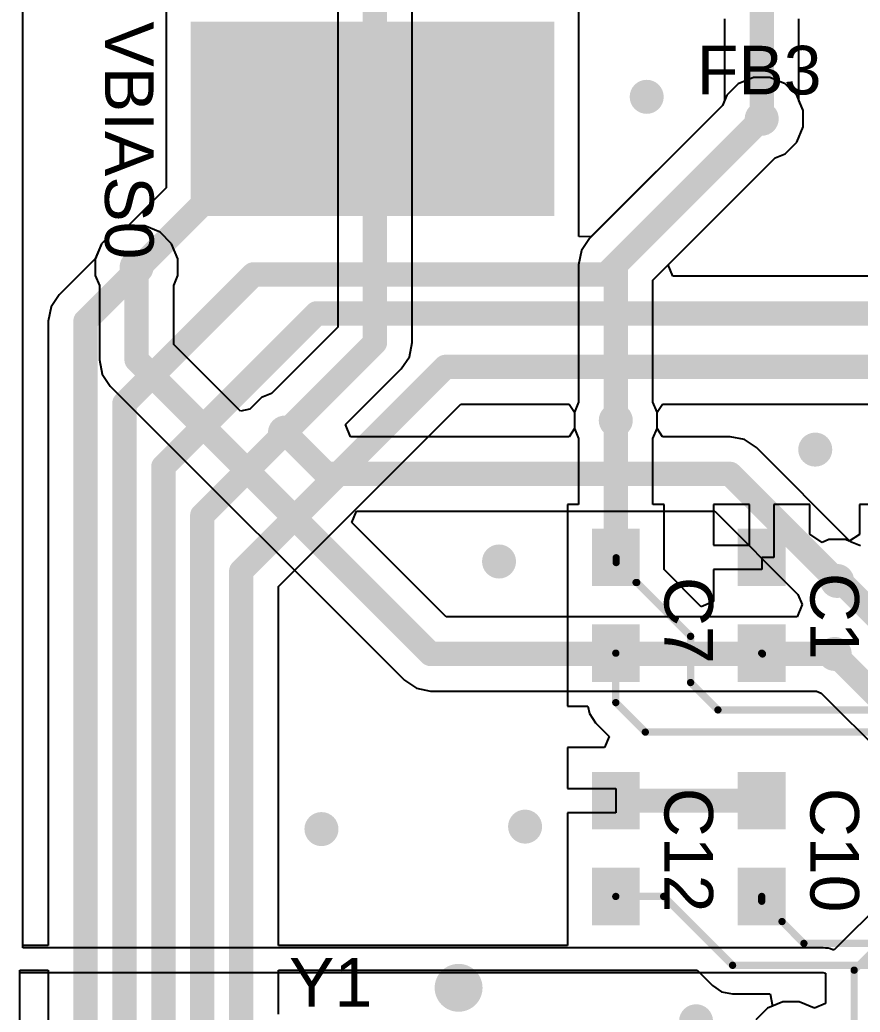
# Model space of a CAD drawing. Header units: millimetres. Extents: x -0.01 to 1.18, y 0.02 to 2.01.
# Drawn here: x -0.005 to 0.3405, y 1.0327 to 1.4407 of the extents above; entities that cross this region are included whole.
import ezdxf

# ---------------------------------------------------------------- set-up
doc = ezdxf.new("R2010")
doc.units = ezdxf.units.MM
doc.header["$MEASUREMENT"] = 0
for name, color, linetype in [('BottomLayer', 5, 'Continuous'), ('Mechanical2', 216, 'Continuous'), ('TopLayer', 1, 'Continuous'), ('TopOverlay', 2, 'Continuous'), ('TopPaste', 8, 'Continuous'), ('TopSolder', 216, 'Continuous'), ('ViaHoleLayer', 16, 'Continuous')]:
    doc.layers.add(name, color=color, linetype=linetype)
doc.styles.add('Arial', font='arial.ttf', dxfattribs={"height": 0.2})

# ---------------------------------------------------------------- blocks, each defined once
blk = doc.blocks.new('FP_ABM10W_MFG_7')
at = {"layer": 'TopLayer'}
for points in [[(-0.05561025, 0.0403543), (-0.00836615, 0.0403543), (-0.00836615, 0.0068897), (-0.05561025, 0.0068897)], [(0.00836615, 0.0403543), (0.05561025, 0.0403543), (0.05561025, 0.0068897), (0.00836615, 0.0068897)], [(-0.05561025, -0.0068897), (-0.00836615, -0.0068897), (-0.00836615, -0.0403543), (-0.05561025, -0.0403543)], [(0.00836615, -0.0068897), (0.05561025, -0.0068897), (0.05561025, -0.0403543), (0.00836615, -0.0403543)]]:
    blk.add_hatch(color=1, dxfattribs=at).paths.add_polyline_path(points)
at = {"layer": 'TopPaste'}
for points in [[(-0.05561025, 0.0403543), (-0.00836615, 0.0403543), (-0.00836615, 0.0068897), (-0.05561025, 0.0068897)], [(0.00836615, 0.0403543), (0.05561025, 0.0403543), (0.05561025, 0.0068897), (0.00836615, 0.0068897)], [(-0.05561025, -0.0068897), (-0.00836615, -0.0068897), (-0.00836615, -0.0403543), (-0.05561025, -0.0403543)], [(0.00836615, -0.0068897), (0.05561025, -0.0068897), (0.05561025, -0.0403543), (0.00836615, -0.0403543)]]:
    blk.add_hatch(color=8, dxfattribs=at).paths.add_polyline_path(points)
at = {"layer": 'TopSolder'}
for points in [[(-0.05561025, 0.0403543), (-0.00836615, 0.0403543), (-0.00836615, 0.0068897), (-0.05561025, 0.0068897)], [(0.00836615, 0.0403543), (0.05561025, 0.0403543), (0.05561025, 0.0068897), (0.00836615, 0.0068897)], [(-0.05561025, -0.0068897), (-0.00836615, -0.0068897), (-0.00836615, -0.0403543), (-0.05561025, -0.0403543)], [(0.00836615, -0.0068897), (0.05561025, -0.0068897), (0.05561025, -0.0403543), (0.00836615, -0.0403543)]]:
    blk.add_hatch(color=216, dxfattribs=at).paths.add_polyline_path(points)
at = {"layer": 'Mechanical2', "const_width": 0.007874}
for points in [[(-0.0511811, -0.0413386), (-0.0511811, 0.0413386)], [(0.0511811, 0.0413386), (-0.0511811, 0.0413386)], [(0.0511811, -0.0413386), (0.0511811, 0.0413386)], [(0.0511811, -0.0413386), (-0.0511811, -0.0413386)]]:
    blk.add_lwpolyline(points, dxfattribs=at)
at = {"layer": 'Mechanical2', "const_width": 0.003937}
for points in [[(-0.0531496, 0.0413386, 1), (-0.0492126, 0.0413386, 1)], [(-0.0531496, 0.0413386, 1), (-0.0492126, 0.0413386, 1)], [(0.0492126, 0.0413386, 1), (0.0531496, 0.0413386, 1)], [(0.0492126, 0.0413386, 1), (0.0531496, 0.0413386, 1)], [(-0.0531496, -0.0413386, 1), (-0.0492126, -0.0413386, 1)], [(-0.0531496, -0.0413386, 1), (-0.0492126, -0.0413386, 1)], [(0.0492126, -0.0413386, 1), (0.0531496, -0.0413386, 1)], [(0.0492126, -0.0413386, 1), (0.0531496, -0.0413386, 1)]]:
    blk.add_lwpolyline(points, format="xyb", close=True, dxfattribs=at)
at = {"layer": 'TopOverlay', "const_width": 0.007874}
for points in [[(0.0511811, 0.0561024), (-0.0511811, 0.0561024)], [(0.0508661, -0.0557087), (-0.0514961, -0.0557087)]]:
    blk.add_lwpolyline(points, dxfattribs=at)
at = {"layer": 'TopOverlay'}
for points, const_width in [([(-0.0531496, 0.0561024, 1), (-0.0492126, 0.0561024, 1)], 0.003937), ([(0.0492126, 0.0561024, 1), (0.0531496, 0.0561024, 1)], 0.003937), ([(-0.0728346, -0.023622, 1), (-0.0826772, -0.023622, 1)], 0.0098425), ([(-0.0851378, -0.023622, 1), (-0.0802166, -0.023622, 1)], 0.0049212), ([(-0.0752952, -0.023622, 1), (-0.070374, -0.023622, 1)], 0.0049212), ([(-0.0534646, -0.0557087, 1), (-0.0495276, -0.0557087, 1)], 0.003937), ([(0.0488976, -0.0557087, 1), (0.0528346, -0.0557087, 1)], 0.003937)]:
    blk.add_lwpolyline(points, format="xyb", close=True, dxfattribs=dict(at, const_width=const_width))
blk = doc.blocks.new('KSTN_5019_V_12')
at = {"layer": 'TopLayer'}
blk.add_hatch(color=1, dxfattribs=at).paths.add_polyline_path([(0.07480315, -0.03996065000000001), (-0.07480315, -0.03996064999999999), (-0.07480315, 0.03996065000000001), (0.07480315, 0.03996064999999999)])
at = {"layer": 'TopPaste'}
blk.add_hatch(color=8, dxfattribs=at).paths.add_polyline_path([(0.07480315, -0.03996065000000001), (-0.07480315, -0.03996064999999999), (-0.07480315, 0.03996065000000001), (0.07480315, 0.03996064999999999)])
blk = doc.blocks.new('0402_54')
at = {"layer": 'TopLayer'}
for points in [[(-0.031496, -0.009842400000000001), (-0.031496, 0.009842599999999998), (-0.007874, 0.009842600000000002), (-0.007873999999999999, -0.009842399999999998)], [(0.007874100000000002, -0.009842400000000001), (0.007874099999999998, 0.009842599999999998), (0.0314961, 0.009842600000000002), (0.0314961, -0.009842399999999998)]]:
    blk.add_hatch(color=1, dxfattribs=at).paths.add_polyline_path(points)
at = {"layer": 'TopPaste'}
for points in [[(-0.031496, -0.009842400000000001), (-0.031496, 0.009842599999999998), (-0.007874, 0.009842600000000002), (-0.007873999999999999, -0.009842399999999998)], [(0.007874100000000002, -0.009842400000000001), (0.007874099999999998, 0.009842599999999998), (0.0314961, 0.009842600000000002), (0.0314961, -0.009842399999999998)]]:
    blk.add_hatch(color=8, dxfattribs=at).paths.add_polyline_path(points)
blk = doc.blocks.new('0402_55')
at = {"layer": 'TopLayer'}
for points in [[(-0.031496, -0.009842400000000001), (-0.031496, 0.009842599999999998), (-0.007874, 0.009842600000000002), (-0.007873999999999999, -0.009842399999999998)], [(0.007874100000000002, -0.009842400000000001), (0.007874099999999998, 0.009842599999999998), (0.0314961, 0.009842600000000002), (0.0314961, -0.009842399999999998)]]:
    blk.add_hatch(color=1, dxfattribs=at).paths.add_polyline_path(points)
at = {"layer": 'TopPaste'}
for points in [[(-0.031496, -0.009842400000000001), (-0.031496, 0.009842599999999998), (-0.007874, 0.009842600000000002), (-0.007873999999999999, -0.009842399999999998)], [(0.007874100000000002, -0.009842400000000001), (0.007874099999999998, 0.009842599999999998), (0.0314961, 0.009842600000000002), (0.0314961, -0.009842399999999998)]]:
    blk.add_hatch(color=8, dxfattribs=at).paths.add_polyline_path(points)
blk = doc.blocks.new('0402_58')
at = {"layer": 'TopLayer'}
for points in [[(-0.031496, -0.009842400000000001), (-0.031496, 0.009842599999999998), (-0.007874, 0.009842600000000002), (-0.007873999999999999, -0.009842399999999998)], [(0.007874100000000002, -0.009842400000000001), (0.007874099999999998, 0.009842599999999998), (0.0314961, 0.009842600000000002), (0.0314961, -0.009842399999999998)]]:
    blk.add_hatch(color=1, dxfattribs=at).paths.add_polyline_path(points)
at = {"layer": 'TopPaste'}
for points in [[(-0.031496, -0.009842400000000001), (-0.031496, 0.009842599999999998), (-0.007874, 0.009842600000000002), (-0.007873999999999999, -0.009842399999999998)], [(0.007874100000000002, -0.009842400000000001), (0.007874099999999998, 0.009842599999999998), (0.0314961, 0.009842600000000002), (0.0314961, -0.009842399999999998)]]:
    blk.add_hatch(color=8, dxfattribs=at).paths.add_polyline_path(points)
blk = doc.blocks.new('0402_64')
at = {"layer": 'TopLayer'}
for points in [[(-0.031496, -0.009842400000000001), (-0.031496, 0.009842599999999998), (-0.007874, 0.009842600000000002), (-0.007873999999999999, -0.009842399999999998)], [(0.007874100000000002, -0.009842400000000001), (0.007874099999999998, 0.009842599999999998), (0.0314961, 0.009842600000000002), (0.0314961, -0.009842399999999998)]]:
    blk.add_hatch(color=1, dxfattribs=at).paths.add_polyline_path(points)
at = {"layer": 'TopPaste'}
for points in [[(-0.031496, -0.009842400000000001), (-0.031496, 0.009842599999999998), (-0.007874, 0.009842600000000002), (-0.007873999999999999, -0.009842399999999998)], [(0.007874100000000002, -0.009842400000000001), (0.007874099999999998, 0.009842599999999998), (0.0314961, 0.009842600000000002), (0.0314961, -0.009842399999999998)]]:
    blk.add_hatch(color=8, dxfattribs=at).paths.add_polyline_path(points)

msp = doc.modelspace()

# ---------------------------------------------------------------- hatches: boundary and pattern name
at = {"layer": 'BottomLayer'}
h = msp.add_hatch(color=5, dxfattribs=at)
edge = h.paths.add_edge_path()
edge.add_arc((0.2527103, 1.4090157), 0.007, 0, 360)
h = msp.add_hatch(color=5, dxfattribs=at)
edge = h.paths.add_edge_path()
edge.add_arc((0.3, 1.4), 0.007, 0, 360)
h = msp.add_hatch(color=5, dxfattribs=at)
edge = h.paths.add_edge_path()
edge.add_arc((0.043, 1.339), 0.007, 0, 360)
h = msp.add_hatch(color=5, dxfattribs=at)
edge = h.paths.add_edge_path()
edge.add_arc((0.24, 1.276), 0.007, 0, 360)
h = msp.add_hatch(color=5, dxfattribs=at)
edge = h.paths.add_edge_path()
edge.add_arc((0.104, 1.271), 0.007, 0, 360)
h = msp.add_hatch(color=5, dxfattribs=at)
edge = h.paths.add_edge_path()
edge.add_arc((0.322, 1.264), 0.007, 0, 360)
h = msp.add_hatch(color=5, dxfattribs=at)
edge = h.paths.add_edge_path()
edge.add_arc((0.192, 1.218), 0.007, 0, 360)
h = msp.add_hatch(color=5, dxfattribs=at)
edge = h.paths.add_edge_path()
edge.add_arc((0.331, 1.21), 0.007, 0, 360)
h = msp.add_hatch(color=5, dxfattribs=at)
edge = h.paths.add_edge_path()
edge.add_arc((0.33, 1.18), 0.007, 0, 360)
h = msp.add_hatch(color=5, dxfattribs=at)
edge = h.paths.add_edge_path()
edge.add_arc((0.119, 1.108), 0.007, 0, 360)
h = msp.add_hatch(color=5, dxfattribs=at)
edge = h.paths.add_edge_path()
edge.add_arc((0.2027103, 1.1090157), 0.007, 0, 360)
h = msp.add_hatch(color=5, dxfattribs=at)
edge = h.paths.add_edge_path()
edge.add_arc((0.273, 1.029), 0.007, 0, 360)
at = {"layer": 'TopLayer'}
h = msp.add_hatch(color=1, dxfattribs=at)
edge = h.paths.add_edge_path()
edge.add_arc((0.2527103, 1.4090157), 0.007, 0, 360)
h = msp.add_hatch(color=1, dxfattribs=at)
edge = h.paths.add_edge_path()
edge.add_arc((0.3, 1.4), 0.007, 0, 360)
h = msp.add_hatch(color=1, dxfattribs=at)
edge = h.paths.add_edge_path()
edge.add_arc((0.043, 1.339), 0.007, 0, 360)
h = msp.add_hatch(color=1, dxfattribs=at)
edge = h.paths.add_edge_path()
edge.add_arc((0.24, 1.276), 0.007, 0, 360)
h = msp.add_hatch(color=1, dxfattribs=at)
edge = h.paths.add_edge_path()
edge.add_arc((0.104, 1.271), 0.007, 0, 360)
h = msp.add_hatch(color=1, dxfattribs=at)
edge = h.paths.add_edge_path()
edge.add_arc((0.322, 1.264), 0.007, 0, 360)
h = msp.add_hatch(color=1, dxfattribs=at)
edge = h.paths.add_edge_path()
edge.add_arc((0.192, 1.218), 0.007, 0, 360)
h = msp.add_hatch(color=1, dxfattribs=at)
edge = h.paths.add_edge_path()
edge.add_arc((0.331, 1.21), 0.007, 0, 360)
h = msp.add_hatch(color=1, dxfattribs=at)
edge = h.paths.add_edge_path()
edge.add_arc((0.33, 1.18), 0.007, 0, 360)
h = msp.add_hatch(color=1, dxfattribs=at)
edge = h.paths.add_edge_path()
edge.add_arc((0.119, 1.108), 0.007, 0, 360)
h = msp.add_hatch(color=1, dxfattribs=at)
edge = h.paths.add_edge_path()
edge.add_arc((0.2027103, 1.1090157), 0.007, 0, 360)
h = msp.add_hatch(color=1, dxfattribs=at)
edge = h.paths.add_edge_path()
edge.add_arc((0.273, 1.029), 0.007, 0, 360)
at = {"layer": 'ViaHoleLayer'}
h = msp.add_hatch(color=16, dxfattribs=at)
edge = h.paths.add_edge_path()
edge.add_arc((0.2527103, 1.4090157), 0.005, 0, 360)
h = msp.add_hatch(color=16, dxfattribs=at)
edge = h.paths.add_edge_path()
edge.add_arc((0.3, 1.4), 0.005, 0, 360)
h = msp.add_hatch(color=16, dxfattribs=at)
edge = h.paths.add_edge_path()
edge.add_arc((0.043, 1.339), 0.005, 0, 360)
h = msp.add_hatch(color=16, dxfattribs=at)
edge = h.paths.add_edge_path()
edge.add_arc((0.24, 1.276), 0.005, 0, 360)
h = msp.add_hatch(color=16, dxfattribs=at)
edge = h.paths.add_edge_path()
edge.add_arc((0.104, 1.271), 0.005, 0, 360)
h = msp.add_hatch(color=16, dxfattribs=at)
edge = h.paths.add_edge_path()
edge.add_arc((0.322, 1.264), 0.005, 0, 360)
h = msp.add_hatch(color=16, dxfattribs=at)
edge = h.paths.add_edge_path()
edge.add_arc((0.192, 1.218), 0.005, 0, 360)
h = msp.add_hatch(color=16, dxfattribs=at)
edge = h.paths.add_edge_path()
edge.add_arc((0.331, 1.21), 0.005, 0, 360)
h = msp.add_hatch(color=16, dxfattribs=at)
edge = h.paths.add_edge_path()
edge.add_arc((0.33, 1.18), 0.005, 0, 360)
h = msp.add_hatch(color=16, dxfattribs=at)
edge = h.paths.add_edge_path()
edge.add_arc((0.2027103, 1.1090157), 0.005, 0, 360)
h = msp.add_hatch(color=16, dxfattribs=at)
edge = h.paths.add_edge_path()
edge.add_arc((0.119, 1.108), 0.005, 0, 360)
h = msp.add_hatch(color=16, dxfattribs=at)
edge = h.paths.add_edge_path()
edge.add_arc((0.273, 1.029), 0.005, 0, 360)

# ---------------------------------------------------------------- linework, layer by layer
at = {"layer": 'BottomLayer'}
for p, q in [((-0.0037874, 1.0591959), (-0.0037874, 2.0054171)), ((0.1257061, 1.4514996), (0.1257061, 1.3143349)), ((0.1562939, 1.308), (0.1562939, 1.4514996)), ((0.2966185, 1.417), (0.2903703, 1.4144119)), ((0.3033815, 1.417), (0.2966185, 1.417)), ((0.3096297, 1.4144119), (0.3033815, 1.417)), ((0.2903703, 1.4144119), (0.2855881, 1.4096297)), ((0.3144119, 1.4096297), (0.3096297, 1.4144119)), ((0.2855881, 1.4096297), (0.283882, 1.4055108)), ((0.317, 1.4033815), (0.3144119, 1.4096297)), ((0.283882, 1.4055108), (0.2291856, 1.3508144)), ((0.317, 1.3966185), (0.317, 1.4033815)), ((0.3144119, 1.3903703), (0.317, 1.3966185)), ((0.3096297, 1.3855881), (0.3144119, 1.3903703)), ((0.2552939, 1.3336651), (0.3055108, 1.383882)), ((0.3055108, 1.383882), (0.3096297, 1.3855881)), ((0.0396185, 1.356), (0.0333703, 1.3534119)), ((0.0463815, 1.356), (0.0396185, 1.356)), ((0.0526297, 1.3534119), (0.0463815, 1.356)), ((0.0333703, 1.3534119), (0.0285881, 1.3486297)), ((0.0574119, 1.3486297), (0.0526297, 1.3534119)), ((0.2291856, 1.3508144), (0.2258703, 1.3458527)), ((0.0285881, 1.3486297), (0.026, 1.3423815)), ((0.06, 1.3423815), (0.0574119, 1.3486297)), ((0.026, 1.3423815), (0.026, 1.3356185)), ((0.06, 1.3356185), (0.06, 1.3423815)), ((0.2258703, 1.3458527), (0.2247061, 1.34)), ((0.2247061, 1.34), (0.2247061, 1.2835004)), ((0.026, 1.3356185), (0.0277061, 1.3314996)), ((0.0582939, 1.3314996), (0.06, 1.3356185)), ((0.0277061, 1.3314996), (0.0277061, 1.3008874)), ((0.0582939, 1.3072223), (0.0582939, 1.3314996)), ((0.2552939, 1.2835004), (0.2552939, 1.3336651)), ((0.1257061, 1.3143349), (0.0984892, 1.287118)), ((0.0856665, 1.2798497), (0.0582939, 1.3072223)), ((0.1551297, 1.3021473), (0.1562939, 1.308)), ((0.1518144, 1.2971856), (0.1551297, 1.3021473)), ((0.0277061, 1.3008874), (0.0288703, 1.2950347)), ((0.1289227, 1.2742939), (0.1518144, 1.2971856)), ((0.0288703, 1.2950347), (0.0321856, 1.290073)), ((0.0321856, 1.290073), (0.153073, 1.1691856)), ((0.0943703, 1.2854119), (0.0895882, 1.2806298)), ((0.0984892, 1.287118), (0.0943703, 1.2854119)), ((0.2247061, 1.2835004), (0.223, 1.2793815)), ((0.257, 1.2793815), (0.2552939, 1.2835004)), ((0.0895882, 1.2806298), (0.0856665, 1.2798497)), ((0.223, 1.2793815), (0.223, 1.2726186)), ((0.257, 1.2726186), (0.257, 1.2793815)), ((0.1309938, 1.2692939), (0.1289227, 1.2742939)), ((0.2207785, 1.2692939), (0.1309938, 1.2692939)), ((0.223, 1.2726186), (0.2207785, 1.2692939)), ((0.2592215, 1.2692939), (0.257, 1.2726186)), ((0.287, 1.2692939), (0.2592215, 1.2692939)), ((0.2928527, 1.2681297), (0.287, 1.2692939)), ((0.2978144, 1.2648144), (0.2928527, 1.2681297)), ((0.3365108, 1.226118), (0.2978144, 1.2648144)), ((0.1314295, 1.2340867), (0.133343, 1.2387061)), ((0.133343, 1.2387061), (0.2806651, 1.2387061)), ((0.2806651, 1.2387061), (0.314882, 1.2044892)), ((0.1702223, 1.1952939), (0.1314295, 1.2340867)), ((0.3406297, 1.2244119), (0.3365108, 1.226118)), ((0.314882, 1.2044892), (0.3165881, 1.2003703)), ((0.3166645, 1.2002939), (0.3145934, 1.1952939)), ((0.3165881, 1.2003703), (0.3166645, 1.2002939)), ((0.3145934, 1.1952939), (0.1702223, 1.1952939)), ((0.153073, 1.1691856), (0.1580347, 1.1658703)), ((0.1580347, 1.1658703), (0.1638874, 1.1647061)), ((0.1638874, 1.1647061), (0.3224996, 1.1647061)), ((0.3224996, 1.1647061), (0.3244892, 1.163882)), ((0.3244892, 1.163882), (0.3796042, 1.108767)), ((0.356709, 1.0852911), (0.3297274, 1.0583094)), ((0.3252705, 1.0591959), (-0.0037874, 1.0591959)), ((0.3262551, 1.059), (0.3252705, 1.0591959)), ((0.3272592, 1.0590001), (0.3262551, 1.059)), ((0.3282634, 1.0588004), (0.3272592, 1.0590001)), ((0.3291915, 1.058416), (0.3282634, 1.0588004)), ((0.3297274, 1.0583094), (0.3291915, 1.058416)), ((-0.005, 0.1254765), (-0.005, 1.049)), ((-0.005, 1.049), (0.3252705, 1.049)), ((0.3252705, 1.049), (0.3262747, 1.0488003)), ((0.3262747, 1.0488003), (0.3262747, 1.0362998)), ((0.3086185, 1.037), (0.3023703, 1.0344119)), ((0.3153815, 1.037), (0.3086185, 1.037)), ((0.3216297, 1.0344119), (0.3153815, 1.037)), ((0.3262747, 1.0362998), (0.3216553, 1.0343863)), ((0.3023703, 1.0344119), (0.2975881, 1.0296297)), ((0.3216553, 1.0343863), (0.3216297, 1.0344119))]:
    msp.add_line(p, q, dxfattribs=at)
for points, const_width in [([(0.141, 1.308), (0.141, 1.459)], 0.01), ([(0.24, 1.34), (0.3, 1.4)], 0.01), ([(0.043, 1.3008874), (0.043, 1.339)], 0.01), ([(0.24, 1.276), (0.24, 1.34)], 0.01), ([(0.104, 1.271), (0.141, 1.308)], 0.01), ([(0.043, 1.3008874), (0.1638874, 1.18)], 0.01), ([(0.104, 1.271), (0.121, 1.254)], 0.01), ([(0.121, 1.254), (0.287, 1.254)], 0.01), ([(0.287, 1.254), (0.331, 1.21)], 0.01), ([(0.1638874, 1.18), (0.33, 1.18)], 0.01), ([(0.33, 1.18), (0.3904186, 1.1195814)], 0.01), ([(0.338, 1.05), (0.365, 1.077)], 0.003), ([(0.338, 0.9736274), (0.338, 1.05)], 0.003)]:
    msp.add_lwpolyline(points, dxfattribs=dict(at, const_width=const_width))
for points, const_width in [([(0.2975, 1.4, 1), (0.3025, 1.4, 1)], 0.005), ([(0.0405, 1.339, 1), (0.0455, 1.339, 1)], 0.005), ([(0.2375, 1.34, 1), (0.2425, 1.34, 1)], 0.005), ([(0.2375, 1.34, 1), (0.2425, 1.34, 1)], 0.005), ([(0.1385, 1.308, 1), (0.1435, 1.308, 1)], 0.005), ([(0.1385, 1.308, 1), (0.1435, 1.308, 1)], 0.005), ([(0.0405, 1.3008874, 1), (0.0455, 1.3008874, 1)], 0.005), ([(0.0405, 1.3008874, 1), (0.0455, 1.3008874, 1)], 0.005), ([(0.2375, 1.276, 1), (0.2425, 1.276, 1)], 0.005), ([(0.1015, 1.271, 1), (0.1065, 1.271, 1)], 0.005), ([(0.1015, 1.271, 1), (0.1065, 1.271, 1)], 0.005), ([(0.1185, 1.254, 1), (0.1235, 1.254, 1)], 0.005), ([(0.1185, 1.254, 1), (0.1235, 1.254, 1)], 0.005), ([(0.2845, 1.254, 1), (0.2895, 1.254, 1)], 0.005), ([(0.2845, 1.254, 1), (0.2895, 1.254, 1)], 0.005), ([(0.3285, 1.21, 1), (0.3335, 1.21, 1)], 0.005), ([(0.1613874, 1.18, 1), (0.1663874, 1.18, 1)], 0.005), ([(0.1613874, 1.18, 1), (0.1663874, 1.18, 1)], 0.005), ([(0.3275, 1.18, 1), (0.3325, 1.18, 1)], 0.005), ([(0.3275, 1.18, 1), (0.3325, 1.18, 1)], 0.005), ([(0.33725, 1.05, 1), (0.33875, 1.05, 1)], 0.0015), ([(0.33725, 1.05, 1), (0.33875, 1.05, 1)], 0.0015)]:
    msp.add_lwpolyline(points, format="xyb", close=True, dxfattribs=dict(at, const_width=const_width))
at = {"layer": 'TopLayer'}
for p, q in [((-0.0037874, 1.0601959), (-0.0037874, 2.005)), ((0.0551969, 1.4499606), (0.0551969, 1.3716682)), ((0.2248031, 1.3516271), (0.2248031, 1.4499606)), ((0.2847061, 1.4410144), (0.2847061, 1.4075004)), ((0.3152939, 1.4075004), (0.3152939, 1.4410144)), ((0.2847061, 1.4075004), (0.283882, 1.4055108)), ((0.317, 1.4033815), (0.3152939, 1.4075004)), ((0.283882, 1.4055108), (0.2298031, 1.3514319)), ((0.317, 1.3966185), (0.317, 1.4033815)), ((0.3144119, 1.3903703), (0.317, 1.3966185)), ((0.3096297, 1.3855881), (0.3144119, 1.3903703)), ((0.2615421, 1.3399133), (0.3055108, 1.383882)), ((0.3055108, 1.383882), (0.3096297, 1.3855881)), ((0.0551969, 1.3716682), (0.0394652, 1.3559365)), ((0.0394652, 1.3559365), (0.0333703, 1.3534119)), ((0.0333703, 1.3534119), (0.0285881, 1.3486297)), ((0.2298031, 1.3514319), (0.2248031, 1.3516271)), ((0.0285881, 1.3486297), (0.0260635, 1.3425348)), ((0.0260635, 1.3425348), (0.0111856, 1.3276569)), ((0.2634556, 1.3352939), (0.2615421, 1.3399133)), ((0.4036651, 1.3352939), (0.2634556, 1.3352939)), ((0.0111856, 1.3276569), (0.0078703, 1.3226952)), ((0.0078703, 1.3226952), (0.0067061, 1.3168425)), ((0.0067061, 1.3168425), (0.0067061, 1.0601959)), ((0.1012939, 1.2076651), (0.1763349, 1.2827061)), ((0.1763349, 1.2827061), (0.2207785, 1.2827061)), ((0.2207785, 1.2827061), (0.223, 1.2793814)), ((0.257, 1.2793814), (0.2592215, 1.2827061)), ((0.2592215, 1.2827061), (0.3644996, 1.2827061)), ((0.223, 1.2793814), (0.223, 1.2726185)), ((0.257, 1.2726185), (0.257, 1.2793814)), ((0.223, 1.2726185), (0.2247062, 1.2684994)), ((0.255294, 1.2684999), (0.257, 1.2726185)), ((0.2247062, 1.2684994), (0.2247062, 1.241496)), ((0.255294, 1.241496), (0.255294, 1.2684999)), ((0.2247062, 1.241496), (0.2201576, 1.241496)), ((0.2201576, 1.241496), (0.2201576, 1.197874)), ((0.2598426, 1.241496), (0.255294, 1.241496)), ((0.2598426, 1.2147394), (0.2598426, 1.241496)), ((0.2950001, 1.241496), (0.2801576, 1.241496)), ((0.2801576, 1.241496), (0.2801576, 1.224685)), ((0.2950001, 1.224685), (0.2950001, 1.241496)), ((0.3198426, 1.241496), (0.3050001, 1.241496)), ((0.3050001, 1.241496), (0.3050001, 1.219685)), ((0.3198426, 1.2291911), (0.3198426, 1.241496)), ((0.3550001, 1.241496), (0.3401576, 1.241496)), ((0.3401576, 1.241496), (0.3401576, 1.2291074)), ((0.3248427, 1.2258502), (0.3198426, 1.2291911)), ((0.3401576, 1.2291074), (0.3360002, 1.2263295)), ((0.2801576, 1.224685), (0.2950001, 1.224685)), ((0.3276185, 1.227), (0.3248427, 1.2258502)), ((0.3343815, 1.227), (0.3276185, 1.227)), ((0.3360002, 1.2263295), (0.3343815, 1.227)), ((0.3050001, 1.219685), (0.3000001, 1.219685)), ((0.3000001, 1.219685), (0.3000001, 1.214685)), ((0.2751576, 1.1994245), (0.2598426, 1.2147394)), ((0.3000001, 1.214685), (0.2801576, 1.214685)), ((0.2801576, 1.214685), (0.2801576, 1.2014956)), ((0.1012939, 1.0601959), (0.1012939, 1.2076651)), ((0.2801576, 1.2014956), (0.2751576, 1.1994245)), ((0.2201576, 1.197874), (0.2201576, 1.1585039)), ((0.2201576, 1.1585039), (0.2285724, 1.1585039)), ((0.2285724, 1.1585039), (0.2291673, 1.1555128)), ((0.2291673, 1.1555128), (0.2317091, 1.1517089)), ((0.2317091, 1.1517089), (0.2373025, 1.1461154)), ((0.2373025, 1.1461154), (0.2353891, 1.141496)), ((0.2353891, 1.141496), (0.2201576, 1.141496)), ((0.2201576, 1.141496), (0.2201576, 1.124685)), ((0.2201576, 1.124685), (0.2400001, 1.124685)), ((0.2400001, 1.124685), (0.2400001, 1.114685)), ((0.2400001, 1.114685), (0.2201576, 1.114685)), ((0.2201576, 1.114685), (0.2201576, 1.097874)), ((0.2201576, 1.097874), (0.2201576, 1.0601959)), ((0.0067061, 1.0601959), (-0.0037874, 1.0601959)), ((0.2201576, 1.0601959), (0.1012939, 1.0601959)), ((-0.005, 0.1254765), (-0.005, 1.05)), ((-0.005, 1.05), (0.0067061, 1.05)), ((0.0067061, 1.05), (0.0067061, 0.2329176)), ((0.1012939, 1.0318684), (0.1012939, 1.05)), ((0.1012939, 1.05), (0.2734179, 1.05)), ((0.2734179, 1.05), (0.2797089, 1.043709)), ((0.2797089, 1.043709), (0.2835129, 1.0411672)), ((0.2835129, 1.0411672), (0.288, 1.0402747)), ((0.288, 1.0402747), (0.3034586, 1.0402747)), ((0.3034586, 1.0402747), (0.3044532, 1.0352747)), ((0.3023703, 1.0344119), (0.2975881, 1.0296297)), ((0.3044532, 1.0352747), (0.3023703, 1.0344119))]:
    msp.add_line(p, q, dxfattribs=at)
for points, const_width in [([(0.3, 1.4), (0.3, 1.4631275)], 0.01), ([(0.0435788, 1.3384213), (0.1051575, 1.4)], 0.01), ([(0.1051575, 1.4), (0.14, 1.4)], 0.01), ([(0.236, 1.336), (0.3, 1.4)], 0.01), ([(0.022, 1.3168425), (0.0435788, 1.3384213)], 0.01), ([(0.038, 1.283), (0.091, 1.336)], 0.01), ([(0.091, 1.336), (0.236, 1.336)], 0.01), ([(0.022, 0.2329176), (0.022, 1.3168425)], 0.01), ([(0.054, 1.257), (0.117, 1.32)], 0.01), ([(0.117, 1.32), (0.41, 1.32)], 0.01), ([(0.086, 1.214), (0.17, 1.298)], 0.01), ([(0.17, 1.298), (0.372, 1.298)], 0.01), ([(0.038, 0.2528874), (0.038, 1.283)], 0.01), ([(0.24, 1.276), (0.2400001, 1.2759999)], 0.01), ([(0.2400001, 1.2177165), (0.2400001, 1.2759999)], 0.01), ([(0.07, 1.237), (0.104, 1.271)], 0.01), ([(0.054, 0.27), (0.054, 1.257)], 0.01), ([(0.07, 0.288), (0.07, 1.237)], 0.01), ([(0.2401553, 1.2175613), (0.2401553, 1.2195298)], 0.003), ([(0.086, 0.306), (0.086, 1.214)], 0.01), ([(0.2401553, 1.2175613), (0.2483426, 1.209374)], 0.003), ([(0.331, 1.21), (0.3317653, 1.2092347)], 0.01), ([(0.3317653, 1.2092347), (0.3330488, 1.2092347)], 0.01), ([(0.3330488, 1.2092347), (0.3600001, 1.1822834)], 0.01), ([(0.2483426, 1.209374), (0.248626, 1.209374)], 0.003), ([(0.248626, 1.209374), (0.2707574, 1.1872426)], 0.003), ([(0.2707574, 1.1682426), (0.2707574, 1.1872426)], 0.003), ([(0.300315, 1.18), (0.33, 1.18)], 0.01), ([(0.2400001, 1.1599999), (0.2400001, 1.1803149)], 0.003), ([(0.3000001, 1.1803149), (0.300315, 1.18)], 0.003), ([(0.2707574, 1.1682426), (0.282, 1.157)], 0.003), ([(0.2400001, 1.1599999), (0.2521421, 1.1478579)], 0.003), ([(0.282, 1.157), (0.412, 1.157)], 0.003), ([(0.2521421, 1.1478579), (0.3681421, 1.1478579)], 0.003), ([(0.2395368, 1.1192217), (0.2400001, 1.119685)], 0.01), ([(0.2400001, 1.119685), (0.3000001, 1.119685)], 0.01), ([(0.2400001, 1.0803149), (0.2596851, 1.0803149)], 0.003), ([(0.2596851, 1.0803149), (0.288, 1.052)], 0.003), ([(0.3000001, 1.0783464), (0.3000001, 1.0803149)], 0.003), ([(0.3000001, 1.0783464), (0.3083426, 1.0700039)], 0.003), ([(0.3083426, 1.0700039), (0.3083427, 1.0700039)], 0.003), ([(0.3083427, 1.0700039), (0.3173466, 1.061)], 0.003), ([(0.3173466, 1.061), (0.4222721, 1.061)], 0.003), ([(0.288, 1.052), (0.426, 1.052)], 0.003)]:
    msp.add_lwpolyline(points, dxfattribs=dict(at, const_width=const_width))
for points, const_width in [([(0.1026575, 1.4, 1), (0.1076575, 1.4, 1)], 0.005), ([(0.1026575, 1.4, 1), (0.1076575, 1.4, 1)], 0.005), ([(0.1375, 1.4, 1), (0.1425, 1.4, 1)], 0.005), ([(0.2975, 1.4, 1), (0.3025, 1.4, 1)], 0.005), ([(0.2975, 1.4, 1), (0.3025, 1.4, 1)], 0.005), ([(0.0410788, 1.3384213, 1), (0.0460788, 1.3384213, 1)], 0.005), ([(0.0410788, 1.3384213, 1), (0.0460788, 1.3384213, 1)], 0.005), ([(0.0885, 1.336, 1), (0.0935, 1.336, 1)], 0.005), ([(0.0885, 1.336, 1), (0.0935, 1.336, 1)], 0.005), ([(0.2335, 1.336, 1), (0.2385, 1.336, 1)], 0.005), ([(0.2335, 1.336, 1), (0.2385, 1.336, 1)], 0.005), ([(0.0195, 1.3168425, 1), (0.0245, 1.3168425, 1)], 0.005), ([(0.0195, 1.3168425, 1), (0.0245, 1.3168425, 1)], 0.005), ([(0.1145, 1.32, 1), (0.1195, 1.32, 1)], 0.005), ([(0.1145, 1.32, 1), (0.1195, 1.32, 1)], 0.005), ([(0.1675, 1.298, 1), (0.1725, 1.298, 1)], 0.005), ([(0.1675, 1.298, 1), (0.1725, 1.298, 1)], 0.005), ([(0.0355, 1.283, 1), (0.0405, 1.283, 1)], 0.005), ([(0.0355, 1.283, 1), (0.0405, 1.283, 1)], 0.005), ([(0.2375, 1.276, 1), (0.2425, 1.276, 1)], 0.005), ([(0.2375001, 1.2759999, 1), (0.2425001, 1.2759999, 1)], 0.005), ([(0.2375001, 1.2759999, 1), (0.2425001, 1.2759999, 1)], 0.005), ([(0.1015, 1.271, 1), (0.1065, 1.271, 1)], 0.005), ([(0.0515, 1.257, 1), (0.0565, 1.257, 1)], 0.005), ([(0.0515, 1.257, 1), (0.0565, 1.257, 1)], 0.005), ([(0.0675, 1.237, 1), (0.0725, 1.237, 1)], 0.005), ([(0.0675, 1.237, 1), (0.0725, 1.237, 1)], 0.005), ([(0.2375001, 1.2177165, 1), (0.2425001, 1.2177165, 1)], 0.005), ([(0.2394053, 1.2195298, 1), (0.2409053, 1.2195298, 1)], 0.0015), ([(0.0835, 1.214, 1), (0.0885, 1.214, 1)], 0.005), ([(0.0835, 1.214, 1), (0.0885, 1.214, 1)], 0.005), ([(0.2394053, 1.2175613, 1), (0.2409053, 1.2175613, 1)], 0.0015), ([(0.2394053, 1.2175613, 1), (0.2409053, 1.2175613, 1)], 0.0015), ([(0.3285, 1.21, 1), (0.3335, 1.21, 1)], 0.005), ([(0.3292653, 1.2092347, 1), (0.3342653, 1.2092347, 1)], 0.005), ([(0.3292653, 1.2092347, 1), (0.3342653, 1.2092347, 1)], 0.005), ([(0.3305488, 1.2092347, 1), (0.3355488, 1.2092347, 1)], 0.005), ([(0.3305488, 1.2092347, 1), (0.3355488, 1.2092347, 1)], 0.005), ([(0.2475926, 1.209374, 1), (0.2490926, 1.209374, 1)], 0.0015), ([(0.2475926, 1.209374, 1), (0.2490926, 1.209374, 1)], 0.0015), ([(0.247876, 1.209374, 1), (0.249376, 1.209374, 1)], 0.0015), ([(0.247876, 1.209374, 1), (0.249376, 1.209374, 1)], 0.0015), ([(0.2700074, 1.1872426, 1), (0.2715074, 1.1872426, 1)], 0.0015), ([(0.2700074, 1.1872426, 1), (0.2715074, 1.1872426, 1)], 0.0015), ([(0.297815, 1.18, 1), (0.302815, 1.18, 1)], 0.005), ([(0.3275, 1.18, 1), (0.3325, 1.18, 1)], 0.005), ([(0.2392501, 1.1803149, 1), (0.2407501, 1.1803149, 1)], 0.0015), ([(0.2992501, 1.1803149, 1), (0.3007501, 1.1803149, 1)], 0.0015), ([(0.299565, 1.18, 1), (0.301065, 1.18, 1)], 0.0015), ([(0.2700074, 1.1682426, 1), (0.2715074, 1.1682426, 1)], 0.0015), ([(0.2700074, 1.1682426, 1), (0.2715074, 1.1682426, 1)], 0.0015), ([(0.2392501, 1.1599999, 1), (0.2407501, 1.1599999, 1)], 0.0015), ([(0.2392501, 1.1599999, 1), (0.2407501, 1.1599999, 1)], 0.0015), ([(0.28125, 1.157, 1), (0.28275, 1.157, 1)], 0.0015), ([(0.28125, 1.157, 1), (0.28275, 1.157, 1)], 0.0015), ([(0.2513921, 1.1478579, 1), (0.2528921, 1.1478579, 1)], 0.0015), ([(0.2513921, 1.1478579, 1), (0.2528921, 1.1478579, 1)], 0.0015), ([(0.2370368, 1.1192217, 1), (0.2420368, 1.1192217, 1)], 0.005), ([(0.2375001, 1.119685, 1), (0.2425001, 1.119685, 1)], 0.005), ([(0.2375001, 1.119685, 1), (0.2425001, 1.119685, 1)], 0.005), ([(0.2975001, 1.119685, 1), (0.3025001, 1.119685, 1)], 0.005), ([(0.2392501, 1.0803149, 1), (0.2407501, 1.0803149, 1)], 0.0015), ([(0.2589351, 1.0803149, 1), (0.2604351, 1.0803149, 1)], 0.0015), ([(0.2589351, 1.0803149, 1), (0.2604351, 1.0803149, 1)], 0.0015), ([(0.2992501, 1.0803149, 1), (0.3007501, 1.0803149, 1)], 0.0015), ([(0.2992501, 1.0783464, 1), (0.3007501, 1.0783464, 1)], 0.0015), ([(0.2992501, 1.0783464, 1), (0.3007501, 1.0783464, 1)], 0.0015), ([(0.3075926, 1.0700039, 1), (0.3090926, 1.0700039, 1)], 0.0015), ([(0.3075926, 1.0700039, 1), (0.3090926, 1.0700039, 1)], 0.0015), ([(0.3075927, 1.0700039, 1), (0.3090927, 1.0700039, 1)], 0.0015), ([(0.3075927, 1.0700039, 1), (0.3090927, 1.0700039, 1)], 0.0015), ([(0.3165966, 1.061, 1), (0.3180966, 1.061, 1)], 0.0015), ([(0.3165966, 1.061, 1), (0.3180966, 1.061, 1)], 0.0015), ([(0.28725, 1.052, 1), (0.28875, 1.052, 1)], 0.0015), ([(0.28725, 1.052, 1), (0.28875, 1.052, 1)], 0.0015)]:
    msp.add_lwpolyline(points, format="xyb", close=True, dxfattribs=dict(at, const_width=const_width))

# ---------------------------------------------------------------- block references
msp.add_blockref('KSTN_5019_V_12', (0.14, 1.4))
at = {"rotation": 270}
for name, p in [('0402_58', (0.24, 1.2)), ('0402_64', (0.3, 1.2)), ('0402_54', (0.24, 1.1)), ('0402_55', (0.3, 1.1)), ('FP_ABM10W_MFG_7', (0.199, 0.965))]:
    msp.add_blockref(name, p, dxfattribs=at)

# ---------------------------------------------------------------- texts
at = {"layer": 'TopOverlay', "style": 'Arial'}
for s, p in [('VBIAS0', (0.03, 1.44)), ('C1', (0.3200032, 1.2133289)), ('C7', (0.2600033, 1.2116612)), ('C12', (0.2600032, 1.1249918)), ('C10', (0.3200033, 1.1249919))]:
    msp.add_text(s, height=0.02, rotation=270, dxfattribs=at).set_placement(p)
for s, p in [('FB3', (0.273342, 1.4100033)), ('Y1', (0.105671, 1.0350033))]:
    msp.add_text(s, height=0.02, dxfattribs=at).set_placement(p)

doc.saveas('drawing.dxf')
